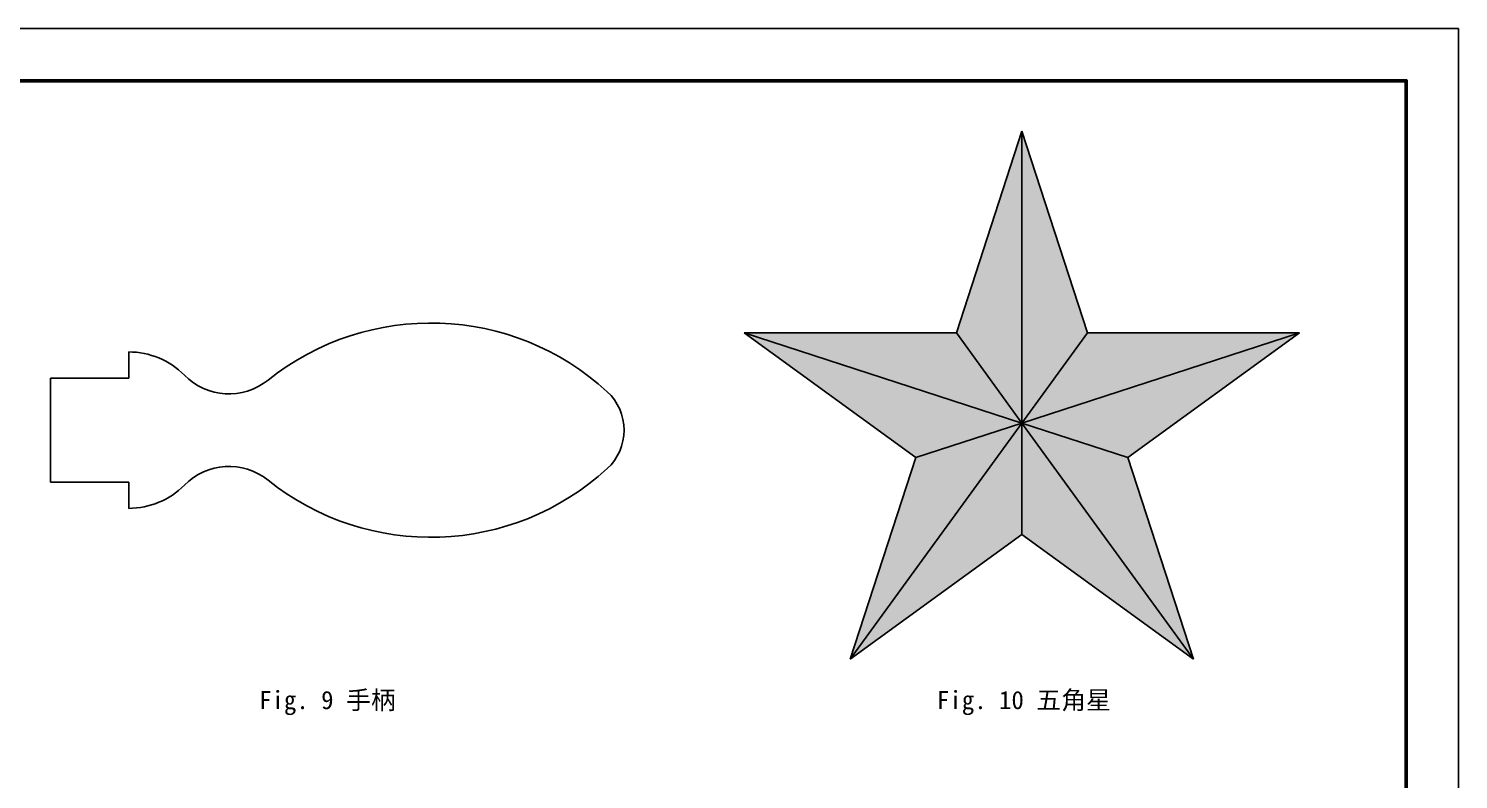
# Model space of a CAD drawing. Header units: millimetres. Extents: x 0 to 420, y 0 to 297.
# Drawn here: x 145.8 to 420, y 153 to 297 of the extents above; entities that cross this region are included whole.
import ezdxf

# ---------------------------------------------------------------- set-up
doc = ezdxf.new("R2010")
doc.units = ezdxf.units.MM
doc.styles.add('Annotative', font='simfang.ttf', dxfattribs={"width": 0.7})

msp = doc.modelspace()

# ---------------------------------------------------------------- hatches: boundary and pattern name
h = msp.add_hatch(color=7)
h.dxf.hatch_style = 1
h.paths.add_polyline_path([(283.05, 238.65), (336.28, 221.35), (323.72, 238.65)])
h.paths.add_polyline_path([(348.85, 238.65), (336.28, 277.32), (336.28, 221.35)])
h.paths.add_polyline_path([(336.28, 221.35), (356.62, 214.75), (389.52, 238.65)])
h.paths.add_polyline_path([(336.28, 221.35), (336.28, 199.97), (369.18, 176.07)])
h.paths.add_polyline_path([(336.28, 221.35), (315.95, 214.75), (303.38, 176.07)])
at = {"true_color": 0x000000}
h = msp.add_hatch(color=18, dxfattribs=at)
h.dxf.hatch_style = 1
h.paths.add_polyline_path([(315.95, 214.75), (336.28, 221.35), (283.05, 238.65)])
h.paths.add_polyline_path([(336.28, 277.32), (323.72, 238.65), (336.28, 221.35)])
h.paths.add_polyline_path([(389.52, 238.65), (348.85, 238.65), (336.28, 221.35)])
h.paths.add_polyline_path([(336.28, 221.35), (369.18, 176.07), (356.62, 214.75)])
h.paths.add_polyline_path([(303.38, 176.07), (336.28, 199.97), (336.28, 221.35)])

# ---------------------------------------------------------------- linework, layer by layer
at = {"color": 18, "true_color": 0x000000}
for p, q in [((323.72, 238.65), (336.28, 277.32)), ((315.95, 214.75), (283.05, 238.65)), ((348.85, 238.65), (389.52, 238.65)), ((356.62, 214.75), (369.18, 176.07)), ((336.28, 199.97), (303.38, 176.07))]:
    msp.add_line(p, q, dxfattribs=at)
for p, q in [((336.28, 277.32), (348.85, 238.65)), ((336.28, 221.35), (336.28, 277.32)), ((283.05, 238.65), (323.72, 238.65)), ((283.05, 238.65), (336.28, 221.35)), ((336.28, 221.35), (323.72, 238.65)), ((389.52, 238.65), (336.28, 221.35)), ((348.85, 238.65), (336.28, 221.35)), ((389.52, 238.65), (356.62, 214.75)), ((165, 230), (165, 235)), ((165, 230), (150, 230)), ((150, 230), (150, 210)), ((336.28, 221.35), (303.38, 176.07)), ((315.95, 214.75), (336.28, 221.35)), ((336.28, 221.35), (369.18, 176.07)), ((336.28, 221.35), (336.28, 199.97)), ((356.62, 214.75), (336.28, 221.35)), ((303.38, 176.07), (315.95, 214.75)), ((165, 210), (150, 210)), ((165, 210), (165, 205)), ((369.18, 176.07), (336.28, 199.97))]:
    msp.add_line(p, q)
at = {"color": 1}
msp.add_lwpolyline([(0, 0), (420, 0), (420, 297), (0, 297), (0, 0)], dxfattribs=at)
at = {"lineweight": 50}
msp.add_lwpolyline([(10, 10), (410, 10), (410, 287), (10, 287), (10, 10)], dxfattribs=at)
for centre, radius, start, end in [((222.94, 190.54), 50, 47.4315, 128.6481), ((165, 220), 15, 44.6144, 90), ((184.22, 238.96), 12, 224.6144, 308.6481), ((250, 220), 10, 312.5685, 47.4315), ((184.22, 201.04), 12, 51.3519, 135.3856), ((222.94, 249.46), 50, 231.3519, 312.5685), ((165, 220), 15, 270, 315.3856)]:
    msp.add_arc(centre, radius, start, end)

# ---------------------------------------------------------------- texts
at = {"char_height": 3.5, "attachment_point": 1, "style": 'Annotative'}
for s, insert in [('{\\W1;Fig. 9 手柄}', (190, 170)), ('{\\W1;Fig. 10 五角星}', (320, 170))]:
    msp.add_mtext(s, dxfattribs=dict(at, insert=insert))

doc.saveas('drawing.dxf')
